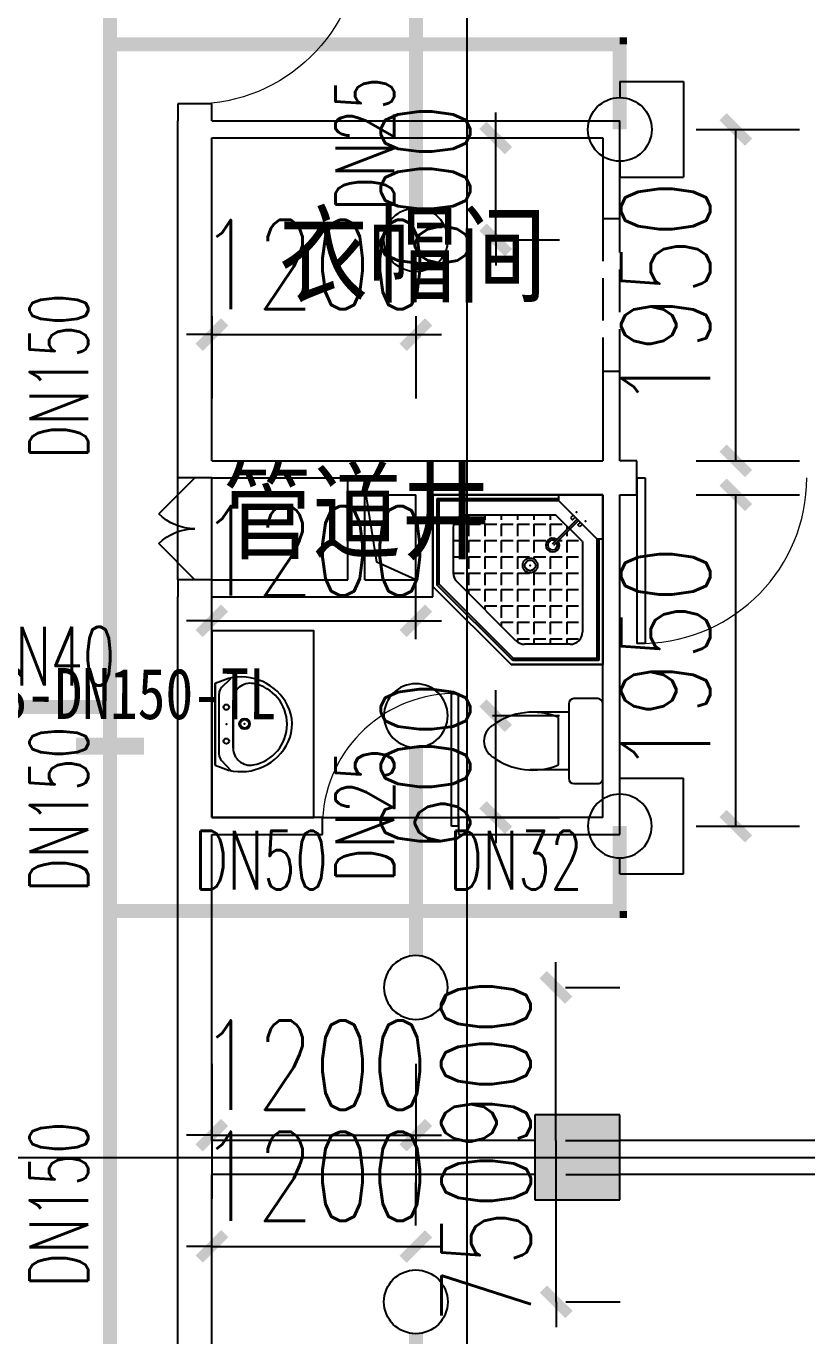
# Model space of a CAD drawing. Extents: x 0 to 2838408, y -923048 to 203859.
# Drawn here: x 2777370 to 2781963, y -529908 to -522201 of the extents above; entities that cross this region are included whole.
import ezdxf
from ezdxf.enums import TextEntityAlignment as Align

# ---------------------------------------------------------------- set-up
doc = ezdxf.new("R2010")
doc.units = 0
doc.header["$LTSCALE"] = 1000
doc.linetypes.add('DASH', pattern=[0.35, 0.25, -0.1])
for name, color, linetype in [('CLAYER', 7, 'Continuous'), ('COLUMN', 9, 'Continuous'), ('DOOR_FIRE', 4, 'Continuous'), ('DOTE', 8, 'Continuous'), ('EQUIP_喷头', 7, 'Continuous'), ('PIPE-喷淋', 6, 'Continuous'), ('PUB_HATCH', 8, 'Continuous'), ('PUB_TEXT', 7, 'Continuous'), ('TEXT_喷淋', 7, 'Continuous'), ('TWT_DIM', 3, 'Continuous'), ('WALL', 9, 'Continuous'), ('WINDOW', 4, 'Continuous'), ('XREF', 8, 'Continuous'), ('抗震支吊架', 2, 'Continuous'), ('洁具', 213, 'Continuous')]:
    doc.layers.add(name, color=color, linetype=linetype)
doc.styles.add('_TCH_DIM_T3', font='SIMPLEX', dxfattribs={"width": 0.75, "bigfont": 'HZTXT'})
doc.styles.add('_TWT_PIPEDN', font='SIMPLEX', dxfattribs={"width": 0.8, "height": 2.3, "bigfont": 'HZTXT'})
doc.styles.add('kzcad', font='', dxfattribs={"width": 0.8})
doc.styles.get("Standard").update_dxf_attribs({"font": 'geniso.shx', "bigfont": 'hztxt.shx'})
doc.styles.get('kzcad').set_extended_font_data('SimSun')
doc.dimstyles.new('_TWT_ARCH&&150', dxfattribs={"dimtxt": 525, "dimasz": 150, "dimexe": 375, "dimexo": 450, "dimgap": 150, "dimtad": 1, "dimdec": 0, "dimzin": 0, "dimdsep": 46, "dimtxsty": '_TCH_DIM_T3', "dimblk": 'ARCHTICK', "dimcen": 0.09, "dimclrt": 7, "dimazin": 2, "dimtfac": 1, "dimtdec": 0, "dimtix": 1, "dimtmove": 2, "dimatfit": 3, "dimfxl": 1, "dimtolj": 1, "dimtzin": 0, "dimarcsym": 0})

# ---------------------------------------------------------------- blocks, each defined once
blk = doc.blocks.new('1F平面-CAD导入_dwg_Drawing4_t3_dwg_$plan$00001613-474159-1F-927810-1F')
at = {"layer": '洁具'}
for p, q in [((-30, 250), (-170, 250)), ((-200, 169.7), (-430.4, 169.7)), ((-260.4, -139.7), (-260.4, 139.7)), ((-200, -169.7), (-200, -220)), ((-170, -250), (-30, -250))]:
    blk.add_line(p, q, dxfattribs=at)
for points in [[(-200, 220), (-200, 169.7), (-200, -169.7), (-430.4, -169.7)], [(0, -220), (0, 220)]]:
    blk.add_lwpolyline(points, dxfattribs=at)
for centre, radius, start, end in [((-170, 220), 30, 90, 180), ((-30, 220), 30, 0, 90), ((-412.8, -227.4), 397.5, 67.45048, 126.63814), ((-589.6, 0), 109.8, 123.45086, 236.54914), ((-412.8, 227.4), 397.5, 233.36186, 292.54952), ((-170, -220), 30, 180, 270), ((-30, -220), 30, 270, 0)]:
    blk.add_arc(centre, radius, start, end, dxfattribs=at)
blk = doc.blocks.new('$lvtry$00000169')
at = {"color": 0}
for p, q in [((258.9, -36), (258.9, 0)), ((258.9, -36), (36, -258.9)), ((258.9, -24), (976, -24)), ((258.9, -36), (964, -36)), ((964, -36), (976, -24)), ((964, -36), (964, -525.1)), ((976, -24), (976, -530.1)), ((276.1, -120), (120, -276.1)), ((143.9, -151), (290.7, -298.1)), ((151, -143.9), (297.8, -291)), ((269.6, -212.7), (269.6, -142.7)), ((276.1, -120), (808, -120)), ((365.9, -212.7), (365.9, -142.7)), ((462.1, -212.7), (462.1, -142.7)), ((558.4, -212.7), (558.4, -142.7)), ((654.6, -212.7), (654.6, -142.7)), ((750.9, -212.7), (750.9, -142.7)), ((847.1, -212.7), (847.1, -142.7)), ((183.4, -212.7), (205.5, -212.7)), ((219.6, -212.7), (243.4, -212.7)), ((269.6, -212.7), (339.6, -212.7)), ((365.9, -212.7), (435.9, -212.7)), ((462.1, -212.7), (532.1, -212.7)), ((558.4, -212.7), (628.4, -212.7)), ((654.6, -212.7), (724.6, -212.7)), ((750.9, -212.7), (820.9, -212.7)), ((847.1, -212.7), (880, -212.7)), ((880, -192), (880, -460.5)), ((36, -258.9), (0, -258.9)), ((24, -258.9), (24, -976)), ((36, -258.9), (36, -964)), ((120, -276.1), (120, -808)), ((173.4, -308.9), (173.4, -238.9)), ((269.6, -262.8), (269.6, -238.9)), ((365.9, -308.9), (365.9, -238.9)), ((462.1, -308.9), (462.1, -238.9)), ((558.4, -308.9), (558.4, -238.9)), ((654.6, -308.9), (654.6, -238.9)), ((750.9, -308.9), (750.9, -238.9)), ((847.1, -308.9), (847.1, -238.9)), ((120, -308.9), (147.1, -308.9)), ((173.4, -308.9), (243.4, -308.9)), ((173.4, -405.2), (173.4, -335.2)), ((269.6, -405.2), (269.6, -335.2)), ((334.3, -308.9), (339.6, -308.9)), ((365.9, -308.9), (435.9, -308.9)), ((365.9, -405.2), (365.9, -335.2)), ((462.1, -308.9), (532.1, -308.9)), ((462.1, -405.2), (462.1, -335.2)), ((558.4, -308.9), (628.4, -308.9)), ((558.4, -405.2), (558.4, -335.2)), ((654.6, -308.9), (724.6, -308.9)), ((654.6, -405.2), (654.6, -335.2)), ((750.9, -308.9), (820.9, -308.9)), ((750.9, -405.2), (750.9, -335.2)), ((847.1, -308.9), (880, -308.9)), ((847.1, -405.2), (847.1, -335.2)), ((120, -405.2), (147.1, -405.2)), ((173.4, -405.2), (243.4, -405.2)), ((173.4, -501.4), (173.4, -431.4)), ((269.6, -405.2), (339.6, -405.2)), ((269.6, -501.4), (269.6, -431.4)), ((365.9, -405.2), (378.6, -405.2)), ((365.9, -501.4), (365.9, -431.4)), ((462.1, -405.2), (532.1, -405.2)), ((462.1, -501.4), (462.1, -431.4)), ((558.4, -405.2), (628.4, -405.2)), ((558.4, -501.4), (558.4, -431.4)), ((654.6, -405.2), (724.6, -405.2)), ((654.6, -501.4), (654.6, -431.4)), ((750.9, -405.2), (820.9, -405.2)), ((750.9, -501.4), (750.9, -431.4)), ((847.1, -405.2), (880, -405.2)), ((847.1, -501.4), (847.1, -431.4)), ((120, -501.4), (147.1, -501.4)), ((173.4, -501.4), (243.4, -501.4)), ((173.4, -597.7), (173.4, -527.7)), ((269.6, -501.4), (339.6, -501.4)), ((269.6, -597.7), (269.6, -527.7)), ((365.9, -501.4), (435.9, -501.4)), ((365.9, -597.7), (365.9, -527.7)), ((462.1, -501.4), (532.1, -501.4)), ((462.1, -597.7), (462.1, -527.7)), ((858.9, -511.4), (511.4, -858.9)), ((964, -525.1), (525.1, -964)), ((976, -530.1), (530.1, -976)), ((558.4, -501.4), (628.4, -501.4)), ((558.4, -597.7), (558.4, -527.7)), ((654.6, -501.4), (724.6, -501.4)), ((654.6, -597.7), (654.6, -527.7)), ((750.9, -501.4), (820.9, -501.4)), ((750.9, -597.7), (750.9, -527.7)), ((847.1, -501.4), (867.2, -501.4)), ((964, -525.1), (976, -530.1)), ((120, -597.7), (147.1, -597.7)), ((173.4, -597.7), (243.4, -597.7)), ((269.6, -597.7), (339.6, -597.7)), ((365.9, -597.7), (435.9, -597.7)), ((462.1, -597.7), (532.1, -597.7)), ((558.4, -597.7), (628.4, -597.7)), ((654.6, -597.7), (724.6, -597.7)), ((750.9, -597.7), (772.6, -597.7)), ((173.4, -693.9), (173.4, -623.9)), ((269.6, -693.9), (269.6, -623.9)), ((365.9, -693.9), (365.9, -623.9)), ((462.1, -693.9), (462.1, -623.9)), ((558.4, -693.9), (558.4, -623.9)), ((654.6, -693.9), (654.6, -623.9)), ((120, -693.9), (147.1, -693.9)), ((173.4, -693.9), (243.4, -693.9)), ((173.4, -790.2), (173.4, -720.2)), ((269.6, -693.9), (339.6, -693.9)), ((269.6, -790.2), (269.6, -720.2)), ((365.9, -693.9), (435.9, -693.9)), ((365.9, -790.2), (365.9, -720.2)), ((462.1, -693.9), (532.1, -693.9)), ((462.1, -790.2), (462.1, -720.2)), ((558.4, -693.9), (628.4, -693.9)), ((558.4, -790.2), (558.4, -720.2)), ((654.6, -693.9), (676.4, -693.9)), ((120, -790.2), (147.1, -790.2)), ((173.4, -790.2), (243.4, -790.2)), ((173.4, -877.5), (173.4, -816.4)), ((269.6, -790.2), (339.6, -790.2)), ((269.6, -880), (269.6, -816.4)), ((365.9, -790.2), (435.9, -790.2)), ((365.9, -880), (365.9, -816.4)), ((462.1, -790.2), (532.1, -790.2)), ((462.1, -880), (462.1, -816.4)), ((558.4, -790.2), (580.1, -790.2)), ((192, -880), (460.5, -880)), ((36, -964), (24, -976)), ((24, -976), (530.1, -976)), ((36, -964), (525.1, -964)), ((525.1, -964), (530.1, -976))]:
    blk.add_line(p, q, dxfattribs=at)
blk.add_lwpolyline([(0, 0), (0, -1000), (540, -1000), (1000, -540), (1000, 0)], close=True)
for points in [[(0, 0), (0, -1000)], [(0, 0), (1000, 0)], [(1000, 0), (1000, -540)], [(189.7, -136.1), (177.9, -147.9), (162.5, -132.5), (174.3, -120.7)], [(136.1, -189.7), (147.9, -177.9), (132.5, -162.5), (120.7, -174.3)], [(1000, -540), (540, -1000)], [(0, -1000), (540, -1000)]]:
    blk.add_lwpolyline(points, close=True, dxfattribs=at)
for radius in [43.8, 31.1]:
    blk.add_circle((416.2, -427.6), radius, dxfattribs=at)
for centre, radius, start, end in [((808, -192), 72, 0, 90), ((296, -295.7), 40.6, 142.58296, 128.41974), ((296, -295.7), 28.6, 145.82801, 125.65986), ((808, -460.5), 72, 315, 0), ((192, -808), 72, 180, 270), ((460.5, -808), 72, 270, 315)]:
    blk.add_arc(centre, radius, start, end, dxfattribs=at)
for p in [(156.1, -102.2, 0), (103.2, -155.8, 0), (415.8, -428.1, 0)]:
    blk.add_point(p, dxfattribs=at)
blk = doc.blocks.new('$lvtry$00000178')
at = {"color": 0}
for p, q in [((-238.4, 0), (238.4, 0)), ((-214.1, -36.1), (-272.1, -90.6)), ((-179.8, -22.5), (180.1, -22.5)), ((215.7, -37.5), (268.3, -90.8)), ((-141.7, -105.2), (140.2, -105.2)), ((140.2, -105.2), (-141.7, -105.2))]:
    blk.add_line(p, q, dxfattribs=at)
blk.add_lwpolyline([(-103.6, -429.7, 0.224698), (110.4, -425.4, 0.348046), (268.9, -78.5), (239.5, 0), (-241.3, 0), (-270.7, -78.5, 0.356844)], format="xyb", close=True, dxfattribs=at)
for centre, radius in [((-100, -65), 16.3), ((100, -65), 16.3), ((1.4, -172.5), 31.6)]:
    blk.add_circle(centre, radius, dxfattribs=at)
at = {"color": 0, "lineweight": 13}
blk.add_circle((1.4, -172.5), 23, dxfattribs=at)
at = {"color": 0}
for centre, radius, start, end in [((-179.8, -72.5), 50, 90, 133.18096), ((180.1, -72.5), 50, 44.56072, 90), ((-141.7, -205.2), 100, 90, 190.56023), ((140.2, -205.2), 100, 349.43977, 90), ((-0.7, -179), 243.4, 190.56023, 349.43977)]:
    blk.add_arc(centre, radius, start, end, dxfattribs=at)
for p in [(0, -65), (1.4, -172.5)]:
    blk.add_point(p, dxfattribs=at)
blk = doc.blocks.new('A$C70365C93')
at = {"layer": '洁具'}
blk.add_lwpolyline([(-1900, 2300), (-1900, 1700), (-800, 1700), (-800, 2300)], close=True, dxfattribs=at)
blk.add_blockref('$lvtry$00000178', (-1350, 2280), dxfattribs=at)
at = {"layer": '洁具', "rotation": 180}
blk.add_blockref('$lvtry$00000169', (0, 0), dxfattribs=at)
at = {"layer": '洁具', "extrusion": (0, 0, -1), "xscale": -1, "zscale": -1, "rotation": 90}
blk.add_blockref('1F平面-CAD导入_dwg_Drawing4_t3_dwg_$plan$00001613-474159-1F-927810-1F', (1450, 0), dxfattribs=at)
blk = doc.blocks.new('$DorLib2D$00000116')
at = {"color": 0}
for p, q in [((-0.5, 0), (-0.146, 0.354)), ((0.5, 0), (0.146, 0.354))]:
    blk.add_line(p, q, dxfattribs=at)
for centre, start, end in [((-0.5, 0), 0, 45), ((0.5, 0), 135, 180)]:
    blk.add_arc(centre, 0.5, start, end, dxfattribs=at)
blk = doc.blocks.new('$DorLib2D$00000001')
for p, q in [((0.45, 0.975), (0.5, 0.975)), ((0.45, 0), (0.45, 0.975)), ((0.5, 0), (0.5, 0.975)), ((0.5, 0), (0.45, 0))]:
    blk.add_line(p, q)
at = {"lineweight": 13}
blk.add_arc((0.475, 0), 0.975, 91.46928, 180, dxfattribs=at)
blk = doc.blocks.new('3F1')
at = {"layer": 'PUB_HATCH'}
blk.add_hatch(color=256, dxfattribs=at).paths.add_polyline_path([(2444316.7, -528608.3), (2444316.7, -529108.3), (2444816.7, -529108.3), (2444816.7, -528608.3)])
blk.add_lwpolyline([(2443616.7, -525458.3), (2443386.5, -525354.7), (2443316.7, -524908.3)])
at = {"layer": 'COLUMN'}
for p, q in [((2444316.7, -528608.3), (2444316.7, -529108.3)), ((2444816.7, -528608.3), (2444316.7, -528608.3)), ((2444816.7, -529108.3), (2444816.7, -528608.3)), ((2444316.7, -529108.3), (2444816.7, -529108.3))]:
    blk.add_line(p, q, dxfattribs=at)
at = {"layer": 'DOOR_FIRE'}
for p, q in [((2442216.7, -525458.3), (2442216.7, -524858.3)), ((2442416.7, -525458.3), (2442416.7, -524858.3))]:
    blk.add_line(p, q, dxfattribs=at)
at = {"layer": 'DOTE'}
for p, q in [((2443916.7, -467258.3), (2443916.7, -550458.3)), ((2435862.3, -528858.3), (2453916.7, -528858.3))]:
    blk.add_line(p, q, dxfattribs=at)
at = {"layer": 'WALL'}
for p, q in [((2442416.7, -522658.3), (2442216.7, -522658.3)), ((2442216.7, -522658.3), (2442216.7, -522758.3)), ((2442416.7, -522758.3), (2442416.7, -522658.3)), ((2442216.7, -524858.3), (2442216.7, -522758.3)), ((2442416.7, -522758.3), (2444816.7, -522758.3)), ((2444816.7, -523333.3), (2444816.7, -522758.3)), ((2442416.7, -524758.3), (2442416.7, -522858.3)), ((2442416.7, -522858.3), (2444716.7, -522858.3)), ((2444716.7, -522858.3), (2444716.7, -523333.3)), ((2444716.7, -523333.3), (2444816.7, -523333.3)), ((2444816.7, -524233.3), (2444716.7, -524233.3)), ((2444716.7, -524233.3), (2444716.7, -524758.3)), ((2444816.7, -524758.3), (2444816.7, -524233.3)), ((2442416.7, -524758.3), (2443216.7, -524758.3)), ((2443216.7, -524758.3), (2443616.7, -524758.3)), ((2443616.7, -524758.3), (2444716.7, -524758.3)), ((2444916.7, -524758.3), (2444816.7, -524758.3)), ((2444916.7, -524958.3), (2444916.7, -524758.3)), ((2442416.7, -524858.3), (2442216.7, -524858.3)), ((2442416.7, -524858.3), (2443216.7, -524858.3)), ((2443216.7, -525458.3), (2443216.7, -524858.3)), ((2443316.7, -525458.3), (2443316.7, -524958.3)), ((2443316.7, -524958.3), (2443616.7, -524958.3)), ((2443616.7, -525458.3), (2443616.7, -524958.3)), ((2443716.7, -524958.3), (2444716.7, -524958.3)), ((2443716.7, -525558.3), (2443716.7, -524958.3)), ((2444716.7, -526858.3), (2444716.7, -524958.3)), ((2444816.7, -526958.3), (2444816.7, -524958.3)), ((2444816.7, -524958.3), (2444916.7, -524958.3)), ((2442416.7, -525458.3), (2442216.7, -525458.3)), ((2442216.7, -525458.3), (2442216.7, -525558.3)), ((2442416.7, -525458.3), (2443216.7, -525458.3)), ((2443316.7, -525458.3), (2443616.7, -525458.3)), ((2442216.7, -526958.3), (2442216.7, -525558.3)), ((2442416.7, -526858.3), (2442416.7, -525558.3)), ((2442416.7, -525558.3), (2443216.7, -525558.3)), ((2443216.7, -525558.3), (2443716.7, -525558.3)), ((2443066.7, -526858.3), (2442416.7, -526858.3)), ((2443066.7, -526958.3), (2443066.7, -526858.3)), ((2444716.7, -526858.3), (2443866.7, -526858.3)), ((2443866.7, -526858.3), (2443866.7, -526958.3)), ((2442216.7, -528858.3), (2442216.7, -526958.3)), ((2442416.7, -526958.3), (2443066.7, -526958.3)), ((2442416.7, -528758.3), (2442416.7, -526958.3)), ((2443866.7, -526958.3), (2444816.7, -526958.3)), ((2444316.7, -528758.3), (2442416.7, -528758.3)), ((2449916.7, -528758.3), (2444816.7, -528758.3)), ((2442216.7, -530608.3), (2442216.7, -528858.3)), ((2444316.7, -528958.3), (2442416.7, -528958.3)), ((2442416.7, -530608.3), (2442416.7, -528958.3)), ((2449916.7, -528958.3), (2444816.7, -528958.3))]:
    blk.add_line(p, q, dxfattribs=at)
at = {"layer": 'WINDOW', "linetype": 'DASH'}
for p, q in [((2444716.7, -523333.3), (2444716.7, -524233.3)), ((2444816.7, -524233.3), (2444816.7, -523333.3))]:
    blk.add_line(p, q, dxfattribs=at)
at = {"layer": 'WINDOW'}
blk.add_line((2443066.7, -526858.3), (2443866.7, -526858.3), dxfattribs=at)
at = {"rotation": 89.99999999999997}
blk.add_blockref('A$C70365C93', (2444716.7, -524958.3), dxfattribs=at)
at = {"layer": 'DOOR_FIRE', "xscale": -600, "yscale": 600, "zscale": 200, "rotation": 90}
blk.add_blockref('$DorLib2D$00000116', (2442316.7, -525158.3), dxfattribs=at)
at = {"layer": 'WINDOW', "yscale": -1000}
for p, xscale, zscale, rotation in [((2442316.7, -522158.3), 1000, 1000, 90.000000000007), ((2445416.7, -524858.3), -1000, -1000, 359.9999999999442)]:
    blk.add_blockref('$DorLib2D$00000001', p, dxfattribs=dict(at, xscale=xscale, zscale=zscale, rotation=rotation))
at = {"layer": 'WINDOW', "xscale": 800, "yscale": 800, "zscale": 800}
blk.add_blockref('$DorLib2D$00000001', (2443466.7, -526908.3), dxfattribs=at)
at = {"layer": 'CLAYER'}
blk.add_text('管道井', height=525, dxfattribs=at).set_placement((2442480.9, -525338.1))
at = {"layer": 'PUB_TEXT'}
blk.add_text('衣帽间', height=525, dxfattribs=at).set_placement((2442811.4, -523827.8))
blk = doc.blocks.new('_ArchTick')
at = {"color": 0, "linetype": 'ByBlock', "const_width": 0.4}
blk.add_lwpolyline([(-0.5, -0.5), (0.5, 0.5)], dxfattribs=at)
blk = doc.blocks.new('*D2570')
at = {"layer": 'Defpoints', "color": 0, "linetype": 'ByBlock', "transparency": 16777216}
for p in [(2780095.3, -528958.3), (2780488.7, -528958.3), (2780095.3, -529708.3)]:
    blk.add_point(p, dxfattribs=at)
at = {"layer": 'TWT_DIM', "color": 0, "linetype": 'ByBlock', "lineweight": -2, "transparency": 16777216}
for p, q in [((2780488.7, -528958.3), (2780488.7, -528808.3)), ((2780488.7, -529708.3), (2780488.7, -528958.3)), ((2780545.3, -528958.3), (2780863.7, -528958.3)), ((2780488.7, -529708.3), (2780488.7, -529858.3)), ((2780545.3, -529708.3), (2780863.7, -529708.3))]:
    blk.add_line(p, q, dxfattribs=at)
at = {"layer": 'TWT_DIM', "color": 0, "linetype": 'ByBlock', "lineweight": -2, "transparency": 16777216, "xscale": 150, "yscale": 150, "zscale": 150}
for p, rotation in [((2780488.7, -528958.3), 270), ((2780488.7, -529708.3), 90)]:
    blk.add_blockref('_ArchTick', p, dxfattribs=dict(at, rotation=rotation))
at = {"layer": 'TWT_DIM', "color": 7, "linetype": 'ByBlock', "transparency": 16777216, "insert": (2780076.2, -529333.3), "char_height": 525, "attachment_point": 5, "rotation": 90, "style": '_TCH_DIM_T3'}
blk.add_mtext('\\A1;750', dxfattribs=at)
blk = doc.blocks.new('*D2572')
at = {"layer": 'Defpoints', "color": 0, "linetype": 'ByBlock', "transparency": 16777216}
for p in [(2779662.5, -529381.9), (2778462.5, -529708.3), (2779662.5, -529708.3)]:
    blk.add_point(p, dxfattribs=at)
at = {"layer": 'TWT_DIM', "color": 0, "linetype": 'ByBlock', "lineweight": -2, "transparency": 16777216}
for p, q in [((2778462.5, -529258.3), (2778462.5, -529006.9)), ((2779662.5, -529258.3), (2779662.5, -529006.9)), ((2778462.5, -529381.9), (2778312.5, -529381.9)), ((2778462.5, -529381.9), (2779662.5, -529381.9)), ((2779662.5, -529381.9), (2779812.5, -529381.9))]:
    blk.add_line(p, q, dxfattribs=at)
at = {"layer": 'TWT_DIM', "color": 0, "linetype": 'ByBlock', "lineweight": -2, "transparency": 16777216, "xscale": 150, "yscale": 150, "zscale": 150}
blk.add_blockref('_ArchTick', (2778462.5, -529381.9), dxfattribs=at)
at = {"layer": 'TWT_DIM', "color": 0, "linetype": 'ByBlock', "lineweight": -2, "transparency": 16777216, "xscale": 150, "yscale": 150, "zscale": 150, "rotation": 180}
blk.add_blockref('_ArchTick', (2779662.5, -529381.9), dxfattribs=at)
at = {"layer": 'TWT_DIM', "color": 7, "linetype": 'ByBlock', "transparency": 16777216, "insert": (2779062.5, -528969.4), "char_height": 525, "attachment_point": 5, "style": '_TCH_DIM_T3'}
blk.add_mtext('\\A1;1200', dxfattribs=at)
blk = doc.blocks.new('*D2573')
at = {"layer": 'Defpoints', "color": 0, "linetype": 'ByBlock', "transparency": 16777216}
for p in [(2780862.5, -524958.3), (2781544.9, -524958.3), (2780862.5, -526908.3)]:
    blk.add_point(p, dxfattribs=at)
at = {"layer": 'TWT_DIM', "color": 0, "linetype": 'ByBlock', "lineweight": -2, "transparency": 16777216}
for p, q in [((2781312.5, -524958.3), (2781919.9, -524958.3)), ((2781544.9, -526908.3), (2781544.9, -524958.3)), ((2781312.5, -526908.3), (2781919.9, -526908.3))]:
    blk.add_line(p, q, dxfattribs=at)
at = {"layer": 'TWT_DIM', "color": 0, "linetype": 'ByBlock', "lineweight": -2, "transparency": 16777216, "xscale": 150, "yscale": 150, "zscale": 150}
for p, rotation in [((2781544.9, -524958.3), 90), ((2781544.9, -526908.3), 270)]:
    blk.add_blockref('_ArchTick', p, dxfattribs=dict(at, rotation=rotation))
at = {"layer": 'TWT_DIM', "color": 7, "linetype": 'ByBlock', "transparency": 16777216, "insert": (2781132.4, -525933.3), "char_height": 525, "attachment_point": 5, "rotation": 90, "style": '_TCH_DIM_T3'}
blk.add_mtext('\\A1;1950', dxfattribs=at)
blk = doc.blocks.new('*D2574')
at = {"layer": 'Defpoints', "color": 0, "linetype": 'ByBlock', "transparency": 16777216}
for p in [(2780093.7, -527858.3), (2780487, -527858.3), (2780093.7, -528758.3)]:
    blk.add_point(p, dxfattribs=at)
at = {"layer": 'TWT_DIM', "color": 0, "linetype": 'ByBlock', "lineweight": -2, "transparency": 16777216}
for p, q in [((2780487, -527858.3), (2780487, -527708.3)), ((2780487, -528758.3), (2780487, -527858.3)), ((2780543.7, -527858.3), (2780862, -527858.3)), ((2780487, -528758.3), (2780487, -528908.3)), ((2780543.7, -528758.3), (2780862, -528758.3))]:
    blk.add_line(p, q, dxfattribs=at)
at = {"layer": 'TWT_DIM', "color": 0, "linetype": 'ByBlock', "lineweight": -2, "transparency": 16777216, "xscale": 150, "yscale": 150, "zscale": 150}
for p, rotation in [((2780487, -527858.3), 270), ((2780487, -528758.3), 90)]:
    blk.add_blockref('_ArchTick', p, dxfattribs=dict(at, rotation=rotation))
at = {"layer": 'TWT_DIM', "color": 7, "linetype": 'ByBlock', "transparency": 16777216, "insert": (2780074.5, -528308.3), "char_height": 525, "attachment_point": 5, "rotation": 90, "style": '_TCH_DIM_T3'}
blk.add_mtext('\\A1;900', dxfattribs=at)
blk = doc.blocks.new('*D2575')
at = {"layer": 'Defpoints', "color": 0, "linetype": 'ByBlock', "transparency": 16777216}
for p in [(2779662.5, -526258.3), (2780132.3, -526258.3), (2779662.5, -526858.3)]:
    blk.add_point(p, dxfattribs=at)
at = {"layer": 'TWT_DIM', "color": 0, "linetype": 'ByBlock', "lineweight": -2, "transparency": 16777216}
for p, q in [((2780132.3, -526258.3), (2780132.3, -526108.3)), ((2780112.5, -526258.3), (2780507.3, -526258.3)), ((2780132.3, -526858.3), (2780132.3, -526258.3)), ((2780112.5, -526858.3), (2780507.3, -526858.3)), ((2780132.3, -526858.3), (2780132.3, -527008.3))]:
    blk.add_line(p, q, dxfattribs=at)
at = {"layer": 'TWT_DIM', "color": 0, "linetype": 'ByBlock', "lineweight": -2, "transparency": 16777216, "xscale": 150, "yscale": 150, "zscale": 150}
for p, rotation in [((2780132.3, -526258.3), 270), ((2780132.3, -526858.3), 90)]:
    blk.add_blockref('_ArchTick', p, dxfattribs=dict(at, rotation=rotation))
at = {"layer": 'TWT_DIM', "color": 7, "linetype": 'ByBlock', "transparency": 16777216, "insert": (2779719.8, -526558.3), "char_height": 525, "attachment_point": 5, "rotation": 90, "style": '_TCH_DIM_T3'}
blk.add_mtext('\\A1;600', dxfattribs=at)
blk = doc.blocks.new('*D2576')
at = {"layer": 'Defpoints', "color": 0, "linetype": 'ByBlock', "transparency": 16777216}
for p in [(2779662.5, -525700.5), (2778462.5, -526258.3), (2779662.5, -526258.3)]:
    blk.add_point(p, dxfattribs=at)
at = {"layer": 'TWT_DIM', "color": 0, "linetype": 'ByBlock', "lineweight": -2, "transparency": 16777216}
for p, q in [((2778462.5, -525808.3), (2778462.5, -525325.5)), ((2779662.5, -525808.3), (2779662.5, -525325.5)), ((2778462.5, -525700.5), (2778312.5, -525700.5)), ((2778462.5, -525700.5), (2779662.5, -525700.5)), ((2779662.5, -525700.5), (2779812.5, -525700.5))]:
    blk.add_line(p, q, dxfattribs=at)
at = {"layer": 'TWT_DIM', "color": 0, "linetype": 'ByBlock', "lineweight": -2, "transparency": 16777216, "xscale": 150, "yscale": 150, "zscale": 150}
blk.add_blockref('_ArchTick', (2778462.5, -525700.5), dxfattribs=at)
at = {"layer": 'TWT_DIM', "color": 0, "linetype": 'ByBlock', "lineweight": -2, "transparency": 16777216, "xscale": 150, "yscale": 150, "zscale": 150, "rotation": 180}
blk.add_blockref('_ArchTick', (2779662.5, -525700.5), dxfattribs=at)
at = {"layer": 'TWT_DIM', "color": 7, "linetype": 'ByBlock', "transparency": 16777216, "insert": (2779062.5, -525288), "char_height": 525, "attachment_point": 5, "style": '_TCH_DIM_T3'}
blk.add_mtext('\\A1;1200', dxfattribs=at)
blk = doc.blocks.new('*D2577')
at = {"layer": 'Defpoints', "color": 0, "linetype": 'ByBlock', "transparency": 16777216}
for p in [(2778462.5, -527858.3), (2779662.5, -527858.3), (2779662.5, -528727.5)]:
    blk.add_point(p, dxfattribs=at)
at = {"layer": 'TWT_DIM', "color": 0, "linetype": 'ByBlock', "lineweight": -2, "transparency": 16777216}
for p, q in [((2778462.5, -528308.3), (2778462.5, -529102.5)), ((2779662.5, -528308.3), (2779662.5, -529102.5)), ((2778462.5, -528727.5), (2778312.5, -528727.5)), ((2778462.5, -528727.5), (2779662.5, -528727.5)), ((2779662.5, -528727.5), (2779812.5, -528727.5))]:
    blk.add_line(p, q, dxfattribs=at)
at = {"layer": 'TWT_DIM', "color": 0, "linetype": 'ByBlock', "lineweight": -2, "transparency": 16777216, "xscale": 150, "yscale": 150, "zscale": 150}
blk.add_blockref('_ArchTick', (2778462.5, -528727.5), dxfattribs=at)
at = {"layer": 'TWT_DIM', "color": 0, "linetype": 'ByBlock', "lineweight": -2, "transparency": 16777216, "xscale": 150, "yscale": 150, "zscale": 150, "rotation": 180}
blk.add_blockref('_ArchTick', (2779662.5, -528727.5), dxfattribs=at)
at = {"layer": 'TWT_DIM', "color": 7, "linetype": 'ByBlock', "transparency": 16777216, "insert": (2779062.5, -528315), "char_height": 525, "attachment_point": 5, "style": '_TCH_DIM_T3'}
blk.add_mtext('\\A1;1200', dxfattribs=at)
blk = doc.blocks.new('*D2578')
at = {"layer": 'Defpoints', "color": 0, "linetype": 'ByBlock', "transparency": 16777216}
for p in [(2780862.5, -522808.3), (2781544.9, -522808.3), (2780862.5, -524758.3)]:
    blk.add_point(p, dxfattribs=at)
at = {"layer": 'TWT_DIM', "color": 0, "linetype": 'ByBlock', "lineweight": -2, "transparency": 16777216}
for p, q in [((2781312.5, -522808.3), (2781919.9, -522808.3)), ((2781544.9, -524758.3), (2781544.9, -522808.3)), ((2781312.5, -524758.3), (2781919.9, -524758.3))]:
    blk.add_line(p, q, dxfattribs=at)
at = {"layer": 'TWT_DIM', "color": 0, "linetype": 'ByBlock', "lineweight": -2, "transparency": 16777216, "xscale": 150, "yscale": 150, "zscale": 150}
for p, rotation in [((2781544.9, -522808.3), 90), ((2781544.9, -524758.3), 270)]:
    blk.add_blockref('_ArchTick', p, dxfattribs=dict(at, rotation=rotation))
at = {"layer": 'TWT_DIM', "color": 7, "linetype": 'ByBlock', "transparency": 16777216, "insert": (2781132.4, -523783.3), "char_height": 525, "attachment_point": 5, "rotation": 90, "style": '_TCH_DIM_T3'}
blk.add_mtext('\\A1;1950', dxfattribs=at)
blk = doc.blocks.new('*D2580')
at = {"layer": 'Defpoints', "color": 0, "linetype": 'ByBlock', "transparency": 16777216}
for p in [(2779662.5, -522858.3), (2780132.3, -522858.3), (2779662.5, -523458.3)]:
    blk.add_point(p, dxfattribs=at)
at = {"layer": 'TWT_DIM', "color": 0, "linetype": 'ByBlock', "lineweight": -2, "transparency": 16777216}
for p, q in [((2780132.3, -522858.3), (2780132.3, -522708.3)), ((2780112.5, -522858.3), (2780507.3, -522858.3)), ((2780132.3, -523458.3), (2780132.3, -522858.3)), ((2780112.5, -523458.3), (2780507.3, -523458.3)), ((2780132.3, -523458.3), (2780132.3, -523608.3))]:
    blk.add_line(p, q, dxfattribs=at)
at = {"layer": 'TWT_DIM', "color": 0, "linetype": 'ByBlock', "lineweight": -2, "transparency": 16777216, "xscale": 150, "yscale": 150, "zscale": 150}
for p, rotation in [((2780132.3, -522858.3), 270), ((2780132.3, -523458.3), 90)]:
    blk.add_blockref('_ArchTick', p, dxfattribs=dict(at, rotation=rotation))
at = {"layer": 'TWT_DIM', "color": 7, "linetype": 'ByBlock', "transparency": 16777216, "insert": (2779719.8, -523158.3), "char_height": 525, "attachment_point": 5, "rotation": 90, "style": '_TCH_DIM_T3'}
blk.add_mtext('\\A1;600', dxfattribs=at)
blk = doc.blocks.new('*D2581')
at = {"layer": 'Defpoints', "color": 0, "linetype": 'ByBlock', "transparency": 16777216}
for p in [(2778462.5, -523458.3), (2779662.5, -523458.3), (2779662.5, -524016)]:
    blk.add_point(p, dxfattribs=at)
at = {"layer": 'TWT_DIM', "color": 0, "linetype": 'ByBlock', "lineweight": -2, "transparency": 16777216}
for p, q in [((2778462.5, -523908.3), (2778462.5, -524391)), ((2779662.5, -523908.3), (2779662.5, -524391)), ((2778462.5, -524016), (2778312.5, -524016)), ((2778462.5, -524016), (2779662.5, -524016)), ((2779662.5, -524016), (2779812.5, -524016))]:
    blk.add_line(p, q, dxfattribs=at)
at = {"layer": 'TWT_DIM', "color": 0, "linetype": 'ByBlock', "lineweight": -2, "transparency": 16777216, "xscale": 150, "yscale": 150, "zscale": 150}
blk.add_blockref('_ArchTick', (2778462.5, -524016), dxfattribs=at)
at = {"layer": 'TWT_DIM', "color": 0, "linetype": 'ByBlock', "lineweight": -2, "transparency": 16777216, "xscale": 150, "yscale": 150, "zscale": 150, "rotation": 180}
blk.add_blockref('_ArchTick', (2779662.5, -524016), dxfattribs=at)
at = {"layer": 'TWT_DIM', "color": 7, "linetype": 'ByBlock', "transparency": 16777216, "insert": (2779062.5, -523603.5), "char_height": 525, "attachment_point": 5, "style": '_TCH_DIM_T3'}
blk.add_mtext('\\A1;1200', dxfattribs=at)
blk = doc.blocks.new('$TwtSys$00000125')
blk.add_circle((0, 0, 0), 1)
blk = doc.blocks.new('$TwtSys$00000131')
for p, q in [((-1.5, 0), (-1.5, 2)), ((-1.5, 2), (1.5, 2)), ((1.5, 0, 0), (1.5, 2, 0)), ((-1.5, 0), (-1, 0)), ((1, 0, 0), (1.5, 0, 0))]:
    blk.add_line(p, q)
blk.add_circle((0, 0), 1)

msp = doc.modelspace()

# ---------------------------------------------------------------- hatches: boundary and pattern name
at = {"layer": 'PIPE-喷淋', "linetype": 'ByBlock'}
for points in [[(2780862.5, -522308.3), (2780903.8, -522308.3), (2780903.8, -522267)], [(2780862.5, -522308.3), (2780862.5, -522267), (2780903.8, -522267)], [(2780862.5, -527408.3), (2780903.8, -527408.3), (2780903.8, -527449.5)], [(2780862.5, -527408.3), (2780862.5, -527449.5), (2780903.8, -527449.5)]]:
    msp.add_hatch(color=256, dxfattribs=at).paths.add_polyline_path(points)

# ---------------------------------------------------------------- linework, layer by layer
at = {"layer": 'PIPE-喷淋', "linetype": 'ByBlock', "ltscale": 1.5, "const_width": 82.5}
for points in [[(2777862.5, -518708.3), (2777862.5, -522308.3)], [(2779662.5, -522045.8), (2779662.5, -522308.3)], [(2777862.5, -522308.3), (2777862.5, -526208.3)], [(2779662.5, -522308.3), (2777862.5, -522308.3)], [(2780862.5, -522308.3), (2779662.5, -522308.3)], [(2779662.5, -522308.3), (2779662.5, -523270.8)], [(2780862.5, -522808.3), (2780862.5, -522308.3)], [(2777162.5, -526208.3), (2777862.5, -526208.3)], [(2777862.5, -526208.3), (2777862.5, -527408.3)], [(2779662.5, -526445.8), (2779662.5, -527408.3)], [(2780862.5, -526908.3), (2780862.5, -527408.3)], [(2779662.5, -527408.3), (2777862.5, -527408.3)], [(2777862.5, -527408.3), (2777862.5, -530858.3)], [(2780862.5, -527408.3), (2779662.5, -527408.3)], [(2779662.5, -527408.3), (2779662.5, -527670.8)], [(2779662.5, -529895.8), (2779662.5, -530858.3)]]:
    msp.add_lwpolyline(points, dxfattribs=at)
at = {"layer": '抗震支吊架', "color": 4, "const_width": 100}
msp.add_lwpolyline([(2777662.5, -526438.3), (2778062.5, -526438.3)], dxfattribs=at)

# ---------------------------------------------------------------- block references
at = {"layer": 'EQUIP_喷头', "linetype": 'ByBlock', "xscale": 187.5, "zscale": 187.5}
for name, p, yscale, rotation in [('$TwtSys$00000131', (2780862.5, -522808.3), 187.5, 270), ('$TwtSys$00000125', (2779662.5, -523458.3), 187.5, 270), ('$TwtSys$00000125', (2779662.5, -526258.3), -187.5, 89.99999999999999), ('$TwtSys$00000131', (2780862.5, -526908.3), -187.5, 89.99999999999999), ('$TwtSys$00000125', (2779662.5, -527858.3), -187.5, 89.99999999999999), ('$TwtSys$00000125', (2779662.5, -529708.3), 187.5, 270)]:
    msp.add_blockref(name, p, dxfattribs=dict(at, yscale=yscale, rotation=rotation))
at = {"layer": 'XREF'}
msp.add_blockref('3F1', (336045.8, 0), dxfattribs=at)

# ---------------------------------------------------------------- texts
at = {"layer": 'TEXT_喷淋', "color": 251, "linetype": 'ByBlock', "style": '_TWT_PIPEDN', "width": 0.64}
for p in [(2779535, -523288.1), (2779535, -527238.1)]:
    msp.add_text('DN25', height=345, rotation=90, dxfattribs=at).set_placement(p)
at = {"layer": 'TEXT_喷淋', "linetype": 'ByBlock', "style": '_TWT_PIPEDN', "width": 0.64}
for p in [(2777735, -524747.2), (2777735, -527297.2), (2777735, -529622.2)]:
    msp.add_text('DN150', height=345, rotation=90, dxfattribs=at).set_placement(p)
at = {"layer": 'TEXT_喷淋', "color": 251, "linetype": 'ByBlock', "style": '_TWT_PIPEDN', "width": 0.64}
for s, p in [('DN40', (2777107.7, -526080.8)), ('DN50', (2778357.7, -527280.8)), ('DN32', (2779857.7, -527280.8))]:
    msp.add_text(s, height=345, dxfattribs=at).set_placement(p)
at = {"layer": '抗震支吊架', "color": 4, "style": 'kzcad', "width": 0.8}
msp.add_text('KZS-DN150-TL', height=300, rotation=359.88539, dxfattribs=at).set_placement((2777862.5, -526278.3), align=Align.CENTER)

# ---------------------------------------------------------------- dimensions: what is measured, and where the dimension line sits
at = {"layer": 'TWT_DIM', "linetype": 'ByBlock'}
for p1, p2, distance, picture, middle in [((2779662.5, -523458.3), (2779662.5, -522858.3), -469.7, '*D2580', (2779719.8, -523158.3)), ((2780862.5, -524758.3), (2780862.5, -522808.3), -682.4, '*D2578', (2781132.4, -523783.3)), ((2778462.5, -523458.3), (2779662.5, -523458.3), -557.7, '*D2581', (2779062.5, -523603.5)), ((2780862.5, -526908.3), (2780862.5, -524958.3), -682.4, '*D2573', (2781132.4, -525933.3)), ((2778462.5, -526258.3), (2779662.5, -526258.3), 557.7, '*D2576', (2779062.5, -525288)), ((2779662.5, -526858.3), (2779662.5, -526258.3), -469.7, '*D2575', (2779719.8, -526558.3)), ((2780093.7, -528758.3), (2780093.7, -527858.3), -393.4, '*D2574', (2780074.5, -528308.3)), ((2778462.5, -527858.3), (2779662.5, -527858.3), -869.3, '*D2577', (2779062.5, -528315)), ((2778462.5, -529708.3), (2779662.5, -529708.3), 326.4, '*D2572', (2779062.5, -528969.4)), ((2780095.3, -529708.3), (2780095.3, -528958.3), -393.4, '*D2570', (2780076.2, -529333.3))]:
    dim = msp.add_aligned_dim(p1=p1, p2=p2, distance=distance, dimstyle='_TWT_ARCH&&150', dxfattribs=at)
    dim.commit()
    dim.dimension.update_dxf_attribs({"geometry": picture, "text_midpoint": middle})

doc.saveas('drawing.dxf')
